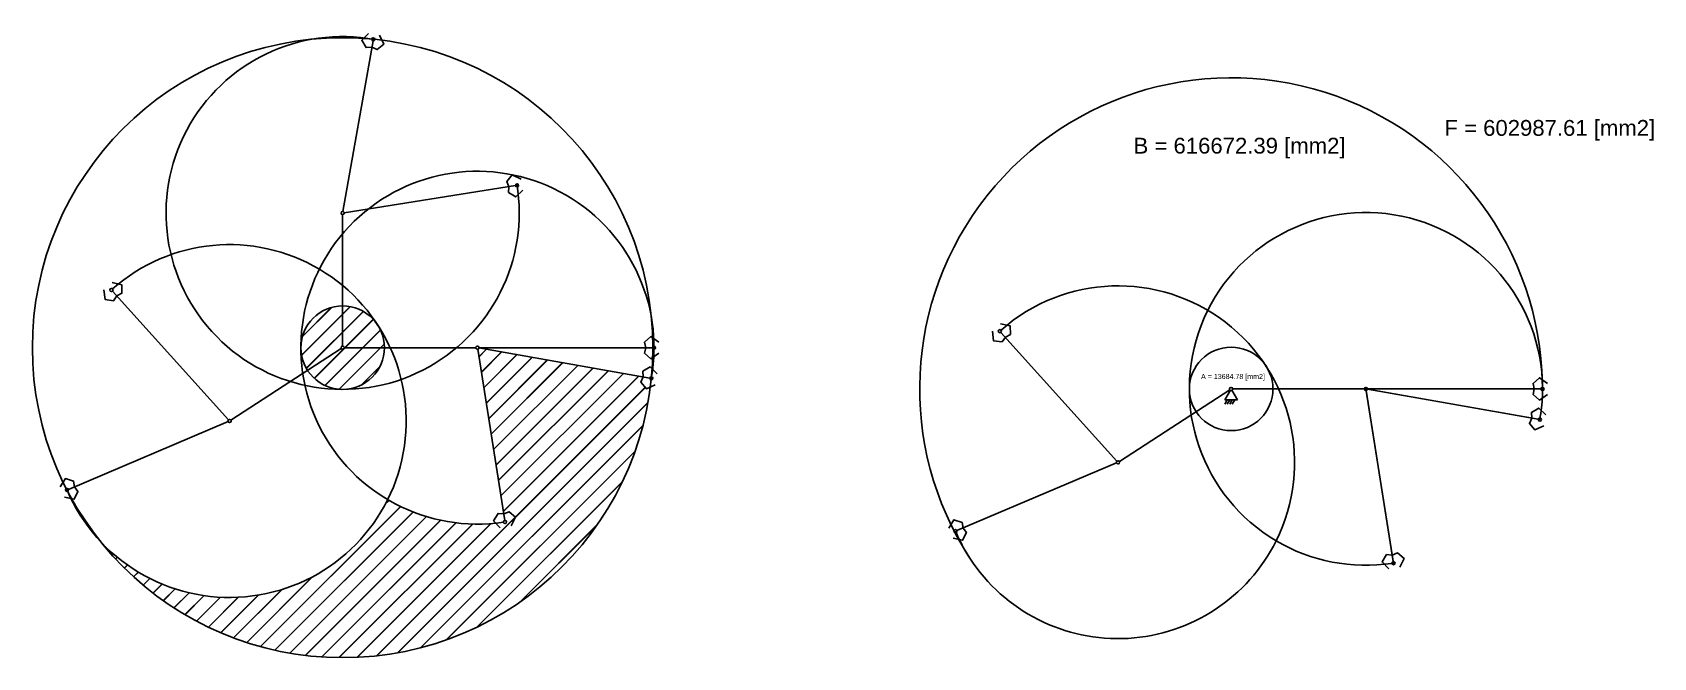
# Model space of a CAD drawing. Header units: millimetres. Extents: x 978 to 3540, y 727 to 1716.
import ezdxf

# ---------------------------------------------------------------- set-up
doc = ezdxf.new("R2010")
doc.units = ezdxf.units.MM
doc.styles.get("Standard").update_dxf_attribs({"font": 'arial.ttf'})

# ---------------------------------------------------------------- blocks, each defined once
blk = doc.blocks.new('1')
for p, q in [((-6.1, -17.3), (-10.1, -24.2)), ((-1.2, -2.2), (-10, -17.3)), ((-10, -17.3), (10, -17.3)), ((-2.1, -17.3), (-6.1, -24.2)), ((1.9, -17.3), (-2.1, -24.2)), ((10, -17.3), (1.2, -2.2)), ((5.9, -17.3), (1.9, -24.2))]:
    blk.add_line(p, q)
blk.add_circle((0, 0), 2.5)
blk = doc.blocks.new('2')
blk.add_line((2.5, 0), (210.5, 0))
for centre in [(0, 0), (213, 0)]:
    blk.add_circle(centre, 2.5)
blk = doc.blocks.new('3')
blk.add_line((2.5, 0), (276.5, 0))
for points in [[(266.1, 0), (264, 8.8), (274.2, 17.6), (286.9, 8.8)], [(266.1, 0), (264, -8.8), (274.2, -17.6), (286.9, -8.8)]]:
    blk.add_lwpolyline(points)
for centre in [(0, 0), (279, 0)]:
    blk.add_circle(centre, 2.5)

msp = doc.modelspace()

# ---------------------------------------------------------------- hatches: boundary and pattern name
h = msp.add_hatch()
h.set_pattern_fill('JIS_LC_20', color=256)
h.paths.add_polyline_path([(1468.6, 1283.5, 0.414214), (1402.6, 1217.5, 0.144993), (1413.3, 1181.6), (1466.5, 1216.2, -0.144993), (1466.1, 1217.5, -0.414214), (1468.6, 1220)])
h.paths.add_polyline_path([(1468.6, 1283.5), (1468.6, 1220, -0.414214), (1471.1, 1217.5), (1534.6, 1217.5, 0.414214)])
h.paths.add_polyline_path([(1534.6, 1217.5), (1471.1, 1217.5, -0.746735), (1466.5, 1216.2), (1413.3, 1181.6, 0.746735)])
h.paths.add_polyline_path([(1954.8, 1155.4), (1948.6, 1152.6), (1940.1, 1163), (1943.7, 1171.3), (1684.1, 1217.1, -0.320103), (1682, 1215.1), (1724.9, 944.4, -0.461006), (1727.8, 942, -0.92647), (1722.8, 941.6, -0.172016), (1539.8, 977.3, -0.523646), (1085.9, 911.2, 0.662203)])

# ---------------------------------------------------------------- linework, layer by layer
msp.add_lwpolyline([(3360.2, 1103.9, 0.031547), (3364.3, 1141.5, 1.354641), (2459.8, 884.4, 0.580581), (2943.6, 912.1, 0.172016), (3126.6, 876.4), (3129.1, 876.8), (3085.5, 1152.3)], format="xyb", close=True)
msp.add_lwpolyline([(2437, 927.3, 0.043661), (2459.8, 884.4, 0.043661)], format="xyb")
at = {"color": 85, "true_color": 0x58ba48}
msp.add_circle((1468.6, 1217.5), 490.2, dxfattribs=at)
at = {"color": 1}
for centre in [(1468.6, 1217.5), (2872.5, 1152.3)]:
    msp.add_circle(centre, 66, dxfattribs=at)
at = {"color": 5}
msp.add_arc((1468.6, 1430.5), 279, 79.4866, 9.5134, dxfattribs=at)
at = {"color": 215, "true_color": 0xa953a0}
msp.add_arc((1681.6, 1217.5), 279, 350, 278.4866, dxfattribs=at)
for centre, start, end in [((3085.5, 1152.3), 357.7774, 239.4455), ((2693.8, 1036.3), 333.5545, 131.4866)]:
    msp.add_arc(centre, 279, start, end)
at = {"color": 2, "true_color": 0xf1eb1f}
msp.add_arc((1290, 1101.5), 279, 203, 131.4866, dxfattribs=at)

# ---------------------------------------------------------------- block references
for name, p, rotation in [('3', (1468.6, 1430.5), 80), ('3', (1468.6, 1430.5), 8.999999999999973), ('2', (1468.6, 1217.5), 90), ('3', (1290, 1101.5), 131.9999999999999), ('3', (2693.8, 1036.3), 131.9999999999999), ('3', (1681.6, 1217.5), 350.0000000000001), ('2', (1468.6, 1217.5), 213), ('3', (1681.6, 1217.5), 278.9999999999999), ('2', (2872.5, 1152.3), 213), ('3', (3085.5, 1152.3), 278.9999999999999), ('3', (3085.5, 1152.3), 350.0000000000001), ('3', (1290, 1101.5), 203), ('3', (2693.8, 1036.3), 203)]:
    msp.add_blockref(name, p, dxfattribs=dict(rotation=rotation))
for name, p in [('3', (1681.6, 1217.5)), ('2', (1468.6, 1217.5)), ('1', (2872.5, 1152.3)), ('2', (2872.5, 1152.3)), ('3', (3085.5, 1152.3))]:
    msp.add_blockref(name, p)

# ---------------------------------------------------------------- texts
at = {"color": 1}
msp.add_text('F = 602987.61 [mm2]', height=25, dxfattribs=at).set_placement((3209.6, 1552.6))
for s, height, p in [('B = 616672.39 [mm2]', 25, (2718.4, 1524.5)), ('A = 13684.78 [mm2]', 8, (2825, 1168))]:
    msp.add_text(s, height=height).set_placement(p)

doc.saveas('drawing.dxf')
